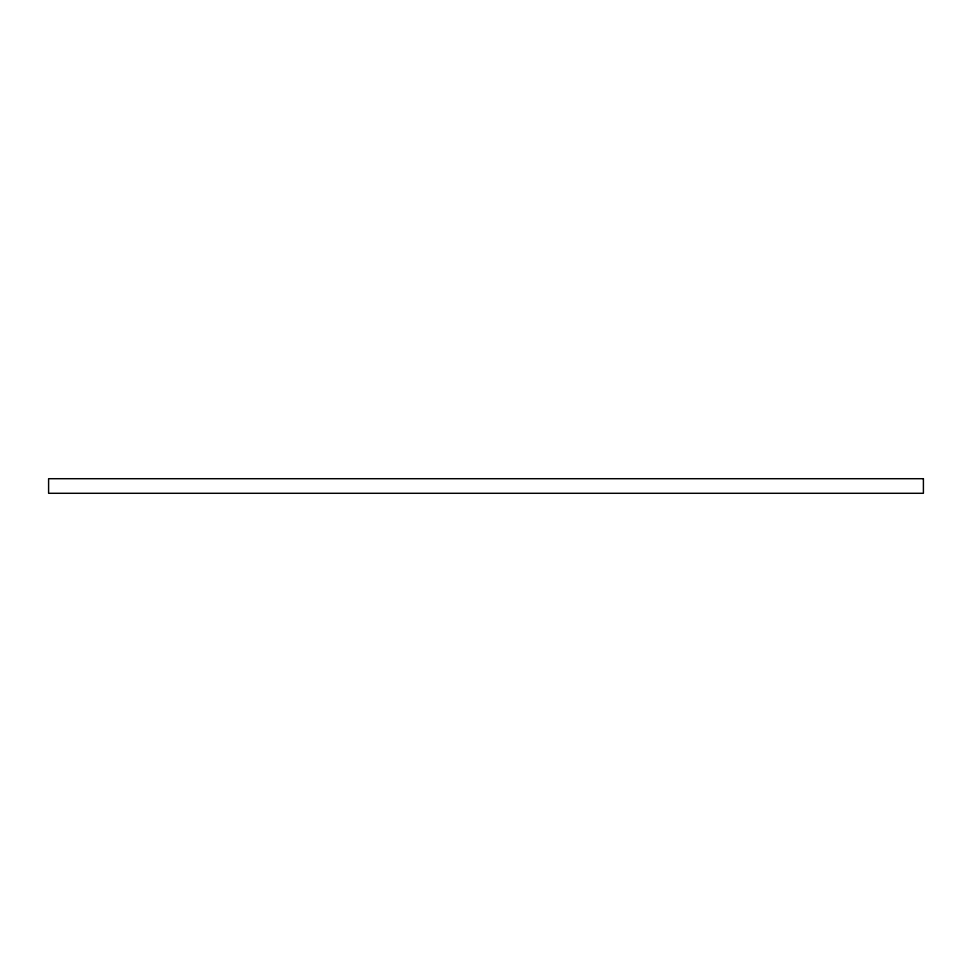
<?xml version="1.0" encoding="UTF-8"?>
<svg xmlns="http://www.w3.org/2000/svg" width="972" height="972" viewBox="0 0 972 972"><rect width="100%" height="100%" fill="white"/><g stroke="black" fill="none" stroke-linecap="round" stroke-linejoin="round"><path stroke-width="1.46" d="M923.4 478.71L48.6 478.71L48.6 493.29L923.4 493.29L923.4 478.71"/></g></svg>
